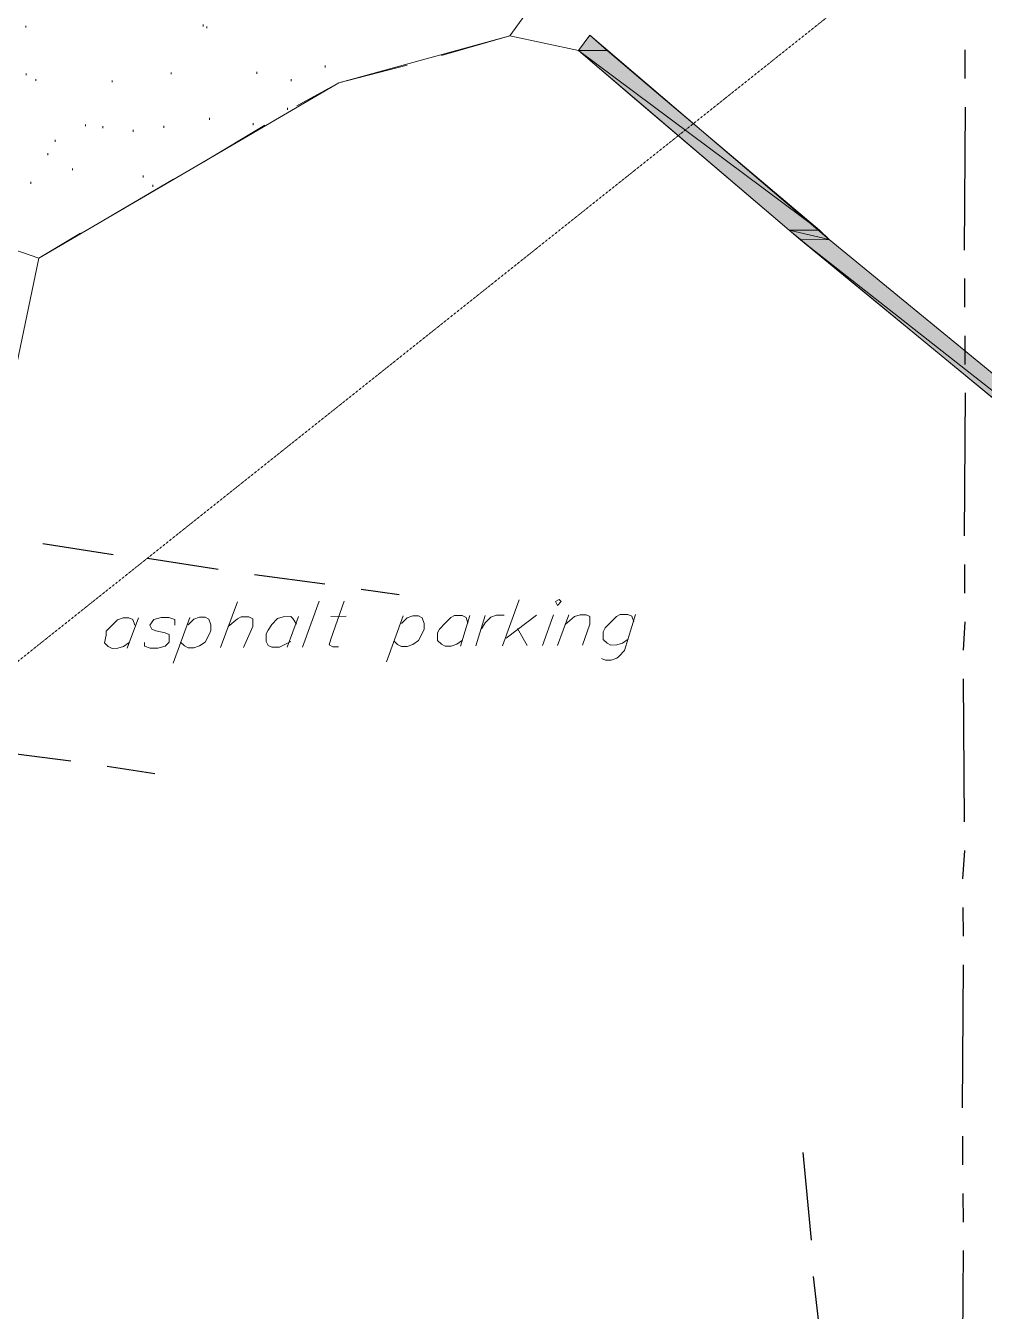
# Model space of a CAD drawing. Header units: inches. Extents: x -5728 to 15181, y 9834 to 15140.
# Drawn here: x 5974 to 6376, y 13622 to 14161 of the extents above; entities that cross this region are included whole.
import ezdxf

# ---------------------------------------------------------------- set-up
doc = ezdxf.new("R2010")
doc.units = ezdxf.units.IN
doc.header["$MEASUREMENT"] = 0
doc.linetypes.add('IMPORT-DASHEDX2 _4_', pattern=[0.1125, 0.075, -0.0375])
for name, color, linetype, lineweight in [('Building Setbacks', 1, 'IMPORT-DASHEDX2 _4_', 9), ('PDF_Geometry', 1, 'Continuous', 9), ('PDF_Solid Fills', 1, 'Continuous', 9), ('site plan converted for PDF_dwg', 1, 'Continuous', 9)]:
    doc.layers.add(name, color=color, linetype=linetype, lineweight=lineweight)

# ---------------------------------------------------------------- blocks, each defined once
blk = doc.blocks.new('site plan converted for PDF_dwg-1480341-SITE PLAN')
at = {"layer": 'PDF_Solid Fills', "lineweight": 15}
for points in [[(4090.52, 4273.8), (4102.52, 4273.8), (4095.32, 4280.2)], [(4178.52, 4197.8), (4191.32, 4197.8), (4090.52, 4273.8), (4110.97, 4256.14)], [(4191.32, 4197.8), (4090.52, 4273.8), (4102.52, 4273.8), (4123.25, 4256.06)], [(4183.32, 4193.8), (4195.32, 4193.8), (4178.52, 4197.8)], [(4195.32, 4193.8), (4178.52, 4197.8), (4191.32, 4197.8)], [(4474.52, 3950.6), (4488.12, 3950.6), (4183.32, 4193.8), (4430.61, 3987.27)], [(4488.12, 3950.6), (4183.32, 4193.8), (4195.32, 4193.8), (4430.68, 3998.31)]]:
    blk.add_hatch(color=155, dxfattribs=at).paths.add_polyline_path(points, flags=0)
at = {"layer": 'Building Setbacks', "color": 147}
blk.add_line((987.35, 1770.42), (4303.47, 4372.18), dxfattribs=at)
at = {"layer": 'PDF_Geometry', "color": 155, "lineweight": 15}
for p, q in [((3858.52, 4285.8), (3858.52, 4285)), ((3932.92, 4285.8), (3932.92, 4285)), ((3934.52, 4285), (3934.52, 4284.2)), ((3858.52, 4265.8), (3858.52, 4265)), ((3862.52, 4263.4), (3862.52, 4262.6)), ((3919.32, 4265.8), (3919.32, 4265)), ((3955.32, 4265.8), (3955.32, 4265)), ((3984.12, 4268.2), (3984.12, 4267.4)), ((3894.52, 4262.6), (3894.52, 4261.8)), ((3969.72, 4262.6), (3969.72, 4261.8)), ((3968.12, 4250.6), (3968.12, 4249.8)), ((3883.32, 4244.2), (3883.32, 4243.4)), ((3890.52, 4243.4), (3890.52, 4242.6)), ((3903.32, 4241.8), (3903.32, 4241)), ((3916.12, 4243.4), (3916.12, 4242.6)), ((3958.52, 4243.4), (3932.92, 4228.2)), ((3935.32, 4246.6), (3935.32, 4245.8)), ((3953.72, 4244.2), (3953.72, 4243.4)), ((3870.52, 4237.8), (3870.52, 4237)), ((3867.32, 4232.2), (3867.32, 4231.4)), ((3877.72, 4225.8), (3877.72, 4225)), ((3860.12, 4220.2), (3860.12, 4219.4)), ((3920.12, 4221), (3893.72, 4205.8)), ((3907.32, 4222.6), (3907.32, 4221.8)), ((3911.32, 4218.6), (3911.32, 4217.8)), ((3938.52, 4024.2), (3945.72, 4043.4)), ((3972.92, 4024.2), (3980.12, 4043.4)), ((4056.92, 4024.2), (4064.12, 4043.4)), ((3904.12, 4037), (3899.32, 4024.2)), ((3925.72, 4037), (3918.52, 4017.8)), ((3971.32, 4037), (3966.52, 4024.2)), ((3984.92, 4037), (3991.32, 4037)), ((4015.32, 4037), (4008.12, 4017.8)), ((4043.32, 4037), (4039.32, 4024.2)), ((4045.72, 4024.2), (4049.72, 4037)), ((4071.32, 4037), (4058.52, 4027.4)), ((4078.52, 4037), (4073.72, 4024.2)), ((4080.12, 4024.2), (4084.92, 4037)), ((4063.32, 4031.4), (4067.32, 4024.2))]:
    blk.add_line(p, q, dxfattribs=at)
at = {"layer": 'PDF_Geometry', "color": 165, "lineweight": 25}
for p, q in [((4252.92, 4261), (4252.92, 4273)), ((4252.12, 4189), (4252.92, 4249)), ((4252.12, 4165), (4252.12, 4177)), ((4252.12, 4141), (4252.12, 4153)), ((4251.32, 4069), (4252.12, 4129)), ((3893.72, 4063.4), (3864.12, 4068.2)), ((3937.72, 4057), (3908.12, 4061.8)), ((3982.52, 4050.6), (3952.92, 4054.6)), ((4251.32, 4045), (4251.32, 4057)), ((4013.72, 4045.8), (3997.72, 4048.2)), ((4250.52, 4021), (4251.32, 4033)), ((4250.52, 3949), (4250.52, 4009)), ((3875.32, 3977), (3845.72, 3981)), ((3910.52, 3971.4), (3890.52, 3974.6)), ((4249.72, 3925), (4250.52, 3937)), ((4249.72, 3901), (4249.72, 3913)), ((4248.92, 3829), (4249.72, 3889)), ((4248.92, 3805), (4248.92, 3817)), ((4181.72, 3810.6), (4184.92, 3773.8)), ((4248.92, 3781), (4248.92, 3793)), ((4248.12, 3709), (4248.92, 3769)), ((4185.72, 3758.6), (4188.92, 3729))]:
    blk.add_line(p, q, dxfattribs=at)
at = {"layer": 'PDF_Geometry', "color": 155, "lineweight": 15, "flags": 128}
for points in [[(4079.32, 4304.2), (4061.72, 4280.2), (4032.92, 4272.2)], [(4090.52, 4273.8), (4061.72, 4280.2), (3989.72, 4261), (3863.32, 4188.2), (3843.32, 4096.2), (3748.92, 4089), (3404.12, 3861), (3161.72, 3677.8), (3098.52, 3560.2), (2981.72, 3456.2), (2940.12, 3397), (2523.32, 3073), (2161.72, 2769.8), (2062.52, 2687.4), (2060.12, 2472.2), (2195.32, 2394.6), (2096.92, 2289), (2048.92, 2209), (2038.52, 2017.8)], [(4018.52, 4268.2), (3989.72, 4261), (3972.12, 4251.4)], [(3880.92, 4198.6), (3863.32, 4188.2), (3822.52, 4202.6), (3807.32, 4197.8)], [(3990.52, 4043.4), (3984.92, 4027.4), (3984.12, 4025), (3985.72, 4024.2), (3988.12, 4024.2)], [(3902.52, 4033.8), (3901.72, 4036.2), (3900.12, 4037), (3897.72, 4037), (3895.32, 4036.2), (3892.92, 4033.8), (3890.52, 4031.4), (3890.52, 4029.8), (3889.72, 4026.6), (3891.32, 4025), (3892.92, 4024.2), (3895.32, 4024.2), (3897.72, 4025), (3900.12, 4026.6)], [(3919.32, 4033.8), (3919.32, 4036.2), (3916.92, 4037), (3913.72, 4037), (3910.52, 4036.2), (3908.92, 4033.8), (3909.72, 4032.2), (3911.32, 4031.4), (3915.32, 4030.6), (3916.92, 4029.8), (3916.92, 4026.6), (3915.32, 4025), (3912.12, 4024.2), (3908.92, 4024.2), (3906.52, 4025), (3906.52, 4026.6)], [(3924.92, 4033.8), (3927.32, 4036.2), (3929.72, 4037), (3932.12, 4037), (3933.72, 4036.2), (3934.52, 4033.8), (3934.52, 4031.4), (3933.72, 4029.8), (3932.12, 4026.6), (3929.72, 4025), (3927.32, 4024.2), (3924.92, 4024.2), (3923.32, 4025), (3921.72, 4026.6)], [(3941.72, 4033), (3945.72, 4036.2), (3947.32, 4037), (3950.52, 4037), (3952.12, 4036.2), (3952.12, 4033), (3948.12, 4024.2)], [(3970.52, 4033.8), (3968.92, 4036.2), (3968.12, 4037), (3964.92, 4037), (3962.52, 4036.2), (3960.12, 4033.8), (3958.52, 4031.4), (3957.72, 4029.8), (3957.72, 4026.6), (3958.52, 4025), (3960.12, 4024.2), (3963.32, 4024.2), (3964.92, 4025), (3968.12, 4026.6)], [(4014.52, 4033.8), (4016.92, 4036.2), (4019.32, 4037), (4021.72, 4037), (4023.32, 4036.2), (4024.12, 4033.8), (4024.12, 4031.4), (4023.32, 4029.8), (4021.72, 4026.6), (4019.32, 4025), (4016.92, 4024.2), (4014.52, 4024.2), (4012.92, 4025), (4011.32, 4026.6)], [(4042.52, 4033.8), (4041.72, 4036.2), (4040.12, 4037), (4036.92, 4037), (4035.32, 4036.2), (4032.92, 4033.8), (4030.52, 4031.4), (4029.72, 4029.8), (4029.72, 4026.6), (4031.32, 4025), (4032.92, 4024.2), (4035.32, 4024.2), (4037.72, 4025), (4040.12, 4026.6)], [(4048.12, 4031.4), (4049.72, 4033.8), (4052.12, 4036.2), (4054.52, 4037), (4057.72, 4037)], [(4083.32, 4033), (4087.32, 4036.2), (4089.72, 4037), (4092.12, 4037), (4093.72, 4036.2), (4093.72, 4033), (4090.52, 4024.2)], [(4112.92, 4037), (4108.12, 4021.8), (4105.72, 4019.4), (4104.92, 4018.6), (4102.52, 4017.8), (4100.12, 4017.8), (4098.52, 4018.6)], [(4112.12, 4033.8), (4111.32, 4036.2), (4109.72, 4037), (4106.52, 4037), (4104.92, 4036.2), (4102.52, 4033.8), (4100.12, 4031.4), (4099.32, 4029.8), (4099.32, 4026.6), (4100.92, 4025), (4102.52, 4024.2), (4104.92, 4024.2), (4107.32, 4025), (4109.72, 4026.6)]]:
    blk.add_lwpolyline(points, dxfattribs=at)
for points in [[(3202.52, 2799.4), (3400.12, 2956.2), (3952.92, 3384.2), (4487.32, 3795.4), (4488.12, 3950.6), (4195.32, 4193.8), (4095.32, 4280.2), (4090.52, 4273.8), (4178.52, 4197.8), (4479.32, 3946.6), (4477.72, 3799.4), (3947.32, 3390.6), (3605.72, 3125.8), (3397.72, 2964.2), (3113.72, 2744.2), (3114.52, 2736.2), (3120.12, 2736.2)], [(4095.32, 4280.2), (4102.52, 4273.8)], [(4079.32, 4042.6), (4080.12, 4041), (4081.72, 4042.6), (4080.92, 4043.4)]]:
    blk.add_lwpolyline(points, close=True, dxfattribs=at)
at = {"layer": 'PDF_Solid Fills', "color": 155, "lineweight": 15}
for p, q in [((4095.32, 4280.2), (4090.52, 4273.8)), ((4102.52, 4273.8), (4095.32, 4280.2)), ((4090.52, 4273.8), (4102.52, 4273.8)), ((4191.32, 4197.8), (4090.52, 4273.8)), ((4090.52, 4273.8), (4110.97, 4256.14)), ((4191.32, 4197.8), (4090.52, 4273.8)), ((4090.52, 4273.8), (4102.52, 4273.8)), ((4102.52, 4273.8), (4123.25, 4256.06)), ((4110.97, 4256.14), (4178.52, 4197.8)), ((4123.25, 4256.06), (4191.32, 4197.8)), ((4178.52, 4197.8), (4191.32, 4197.8)), ((4195.32, 4193.8), (4178.52, 4197.8)), ((4178.52, 4197.8), (4183.32, 4193.8)), ((4195.32, 4193.8), (4178.52, 4197.8)), ((4178.52, 4197.8), (4191.32, 4197.8)), ((4183.32, 4193.8), (4195.32, 4193.8)), ((4488.12, 3950.6), (4183.32, 4193.8)), ((4183.32, 4193.8), (4430.61, 3987.27)), ((4488.12, 3950.6), (4183.32, 4193.8)), ((4183.32, 4193.8), (4195.32, 4193.8)), ((4191.32, 4197.8), (4195.32, 4193.8)), ((4195.32, 4193.8), (4430.68, 3998.31))]:
    blk.add_line(p, q, dxfattribs=at)

msp = doc.modelspace()

# ---------------------------------------------------------------- block references
at = {"layer": 'site plan converted for PDF_dwg', "color": 147, "linetype": 'IMPORT-DASHEDX2 _4_', "rotation": 0.383349167194431}
msp.add_blockref('site plan converted for PDF_dwg-1480341-SITE PLAN', (2144.04, 9849.68), dxfattribs=at)

doc.saveas('drawing.dxf')
